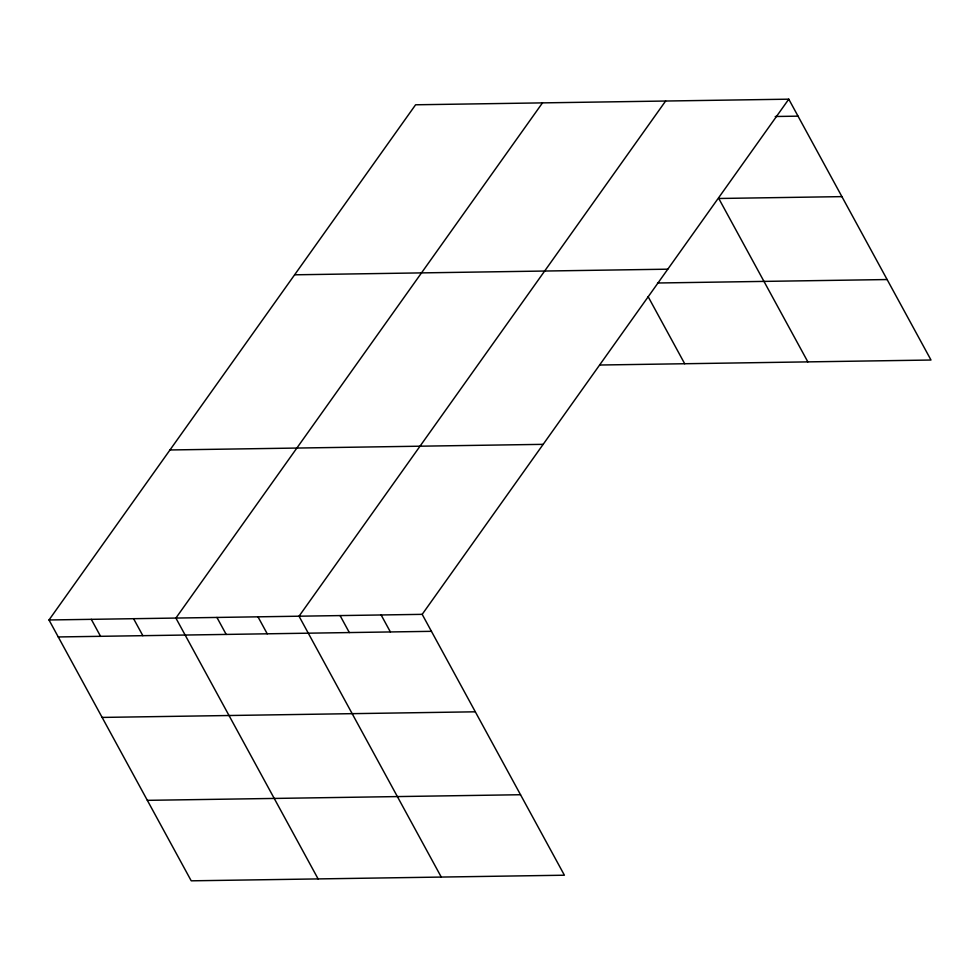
<?xml version="1.0" encoding="UTF-8"?>
<svg xmlns="http://www.w3.org/2000/svg" width="980" height="980" viewBox="0 0 980 980"><rect width="100%" height="100%" fill="white"/><g stroke="black" fill="none" stroke-linecap="round" stroke-linejoin="round"><path stroke-width="1.47" d="M49 619.973L422.184 614.35L564.407 875.214L191.222 880.824L49 619.973L415.594 104.787L788.778 99.176L931 360.027L600.115 365.013M542.479 102.888L175.886 618.062L318.108 878.913M665.628 101.026L299.035 616.212L441.257 877.063M422.184 614.35L788.778 99.176M775.229 116.498L798.039 116.154M841.906 196.625L718.769 198.487L807.851 361.877M294.625 274.804L667.797 269.182M657.543 283L887.12 279.545M169.981 449.967L543.153 444.344M58.249 636.951L431.433 631.328M102.128 717.421L475.312 711.811M147.343 800.342L520.527 794.731M648.135 296.671L684.702 363.739M381.134 614.975L390.383 631.941M340.085 615.587L349.333 632.566M257.985 616.824L267.234 633.803M216.935 617.449L226.184 634.415M133.586 618.699L142.847 635.677M91.299 619.336L100.548 636.314"/></g></svg>
